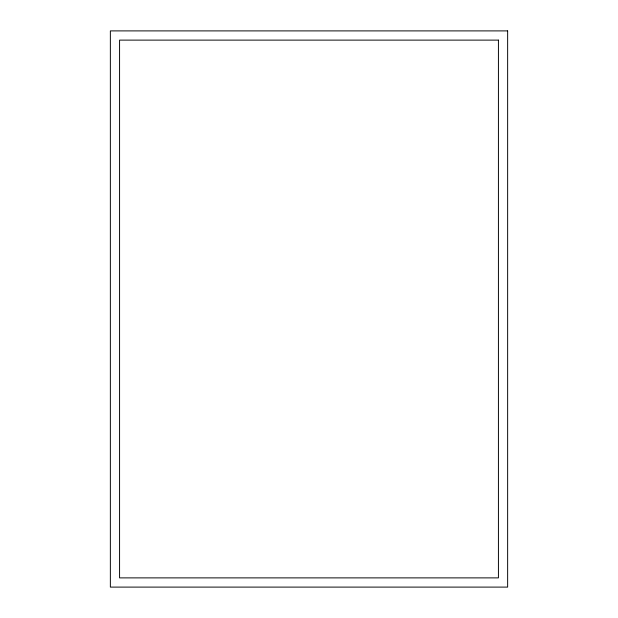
<?xml version="1.0" encoding="UTF-8"?>
<svg xmlns="http://www.w3.org/2000/svg" width="618" height="618" viewBox="0 0 618 618"><rect width="100%" height="100%" fill="white"/><g stroke="black" fill="none" stroke-linecap="round" stroke-linejoin="round"><path stroke-width="0.93" d="M507.641 30.9L110.359 30.9L110.359 587.1L507.641 587.1L507.641 30.9M498.425 40.116L119.575 40.116L119.575 577.884L498.425 577.884L498.425 40.116"/></g></svg>
